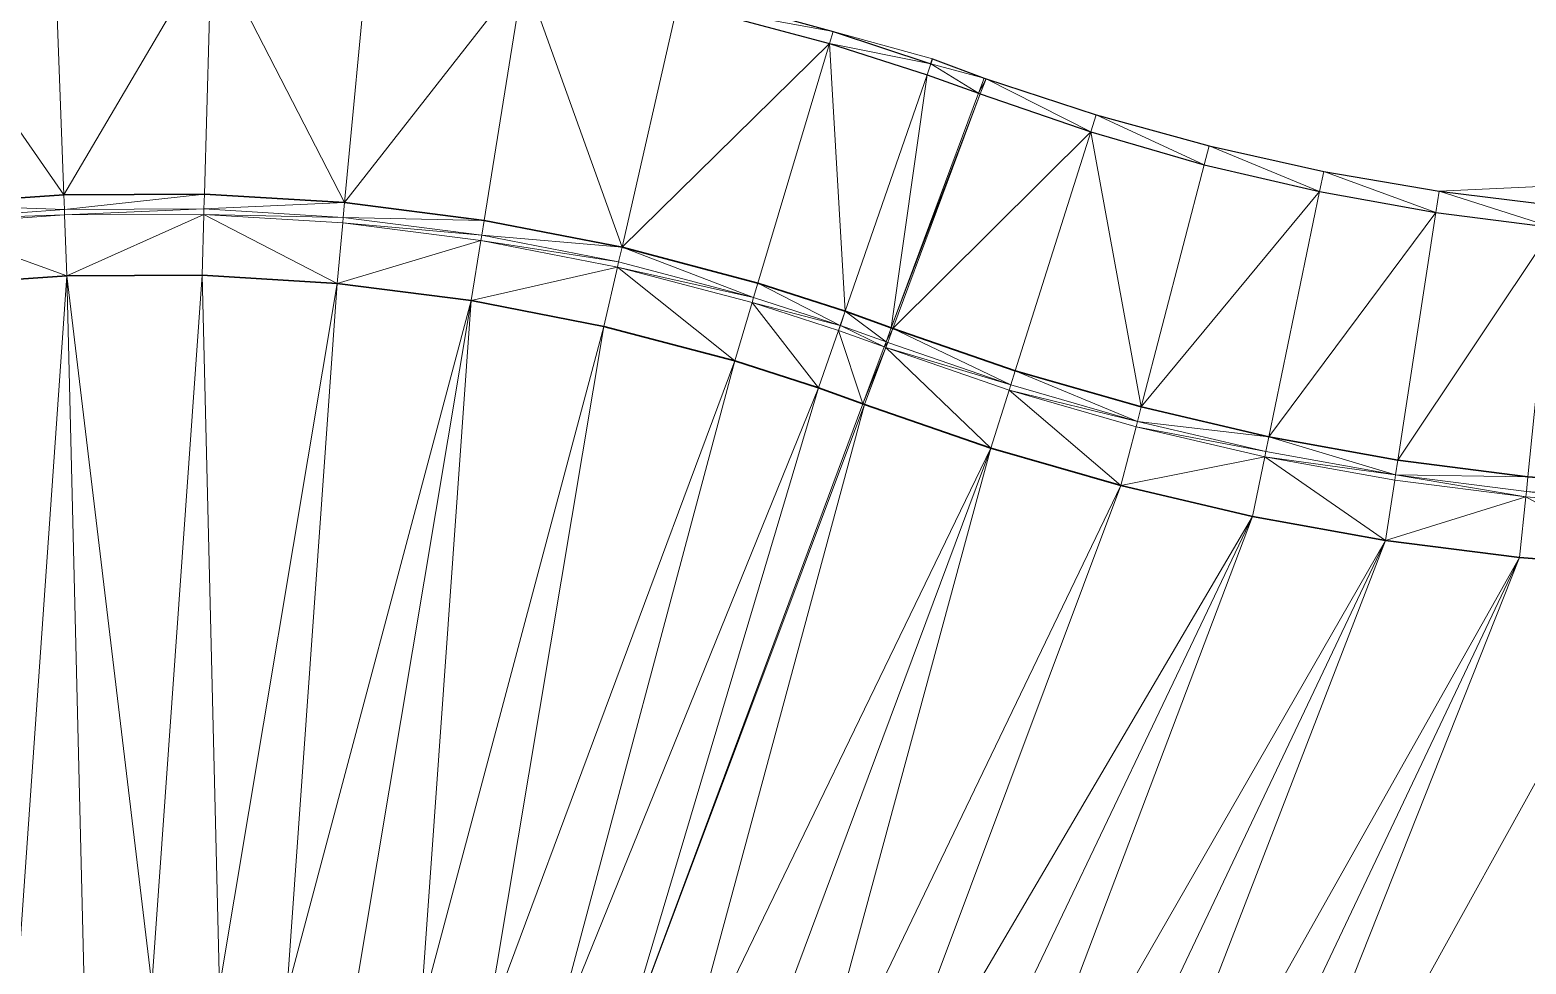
# Model space of a CAD drawing. Header units: metres. Extents: x 246428 to 246884, y 7418966 to 7419490.
# Drawn here: x 246526.7 to 246537.76, y 7419392.73 to 7419399.64 of the extents above; entities that cross this region are included whole.
import ezdxf

# ---------------------------------------------------------------- set-up
doc = ezdxf.new("R2010")
doc.units = ezdxf.units.M
doc.linetypes.add('blank name', pattern=[0])
doc.linetypes.add('HIDDEN', pattern=[9.525, 6.35, -3.175])
doc.layers.add('_12D_UNMAPPED', color=7, linetype='Continuous')
doc.layers.add('BATTER', color=250, linetype='HIDDEN', lineweight=25)
for name, color, linetype, lineweight, true_color in [('KERB_BACK', 7, 'Continuous', 35, 0x5fd2ff), ('KERB_LINE', 7, 'Continuous', 18, 0xb9b9b9), ('KERB_LIP', 7, 'Continuous', 35, 0x5fd2ff), ('KERB_TOP', 7, 'Continuous', 18, 0xb9b9b9)]:
    doc.layers.add(name, color=color, linetype=linetype, lineweight=lineweight, true_color=true_color)

msp = doc.modelspace()

# ---------------------------------------------------------------- linework, layer by layer
at = {"layer": '_12D_UNMAPPED', "color": 3, "linetype": 'blank name', "lineweight": 0}
for points in [[(246526.95, 7419398.417, 31.642), (246525.723, 7419400.185, 31.608), (246526.881, 7419400.266, 31.623)], [(246526.95, 7419398.417, 31.642), (246526.881, 7419400.266, 31.623), (246528.041, 7419400.271, 31.638)], [(246527.989, 7419398.422, 31.657), (246526.95, 7419398.417, 31.642), (246528.041, 7419400.271, 31.638)], [(246529.026, 7419398.359, 31.672), (246527.989, 7419398.422, 31.657), (246528.041, 7419400.271, 31.638)], [(246529.026, 7419398.359, 31.672), (246528.041, 7419400.271, 31.638), (246529.2, 7419400.2, 31.653)], [(246526.95, 7419398.417, 31.642), (246525.913, 7419398.345, 31.627), (246525.723, 7419400.185, 31.608)], [(246529.026, 7419398.359, 31.672), (246529.2, 7419400.2, 31.653), (246530.351, 7419400.054, 31.668)], [(246530.057, 7419398.227, 31.687), (246529.026, 7419398.359, 31.672), (246530.351, 7419400.054, 31.668)], [(246531.077, 7419398.029, 31.702), (246530.057, 7419398.227, 31.687), (246530.351, 7419400.054, 31.668)], [(246531.077, 7419398.029, 31.702), (246530.351, 7419400.054, 31.668), (246531.49, 7419399.832, 31.683)], [(246531.49, 7419399.832, 31.683), (246531.513, 7419399.932, 31.658), (246532.638, 7419399.623, 31.676)], [(246531.077, 7419398.029, 31.702), (246531.49, 7419399.832, 31.683), (246532.612, 7419399.536, 31.698)], [(246532.612, 7419399.536, 31.698), (246531.49, 7419399.832, 31.683), (246532.638, 7419399.623, 31.676)], [(246532.612, 7419399.536, 31.698), (246532.638, 7419399.623, 31.676), (246533.36, 7419399.384, 31.687)], [(246533.36, 7419399.384, 31.687), (246532.638, 7419399.623, 31.676), (246533.373, 7419399.421, 31.687)], [(246532.082, 7419397.764, 31.717), (246531.077, 7419398.029, 31.702), (246532.612, 7419399.536, 31.698)], [(246532.726, 7419397.556, 31.727), (246532.082, 7419397.764, 31.717), (246532.612, 7419399.536, 31.698)], [(246533.332, 7419399.304, 31.708), (246532.612, 7419399.536, 31.698), (246533.36, 7419399.384, 31.687)], [(246532.726, 7419397.556, 31.727), (246532.612, 7419399.536, 31.698), (246533.332, 7419399.304, 31.708)], [(246533.332, 7419399.304, 31.708), (246533.332, 7419399.304, 31.708), (246533.36, 7419399.384, 31.687)], [(246533.712, 7419399.167, 31.713), (246533.332, 7419399.304, 31.708), (246533.36, 7419399.384, 31.687)], [(246533.36, 7419399.384, 31.687), (246533.373, 7419399.421, 31.687), (246533.754, 7419399.28, 31.693)], [(246533.712, 7419399.167, 31.713), (246533.36, 7419399.384, 31.687), (246533.754, 7419399.28, 31.693)], [(246532.727, 7419397.556, 31.727), (246532.726, 7419397.556, 31.727), (246533.332, 7419399.304, 31.708)], [(246533.067, 7419397.433, 31.732), (246532.727, 7419397.556, 31.727), (246533.332, 7419399.304, 31.708)], [(246532.727, 7419397.556, 31.727), (246533.332, 7419399.304, 31.708), (246533.332, 7419399.304, 31.708)], [(246533.067, 7419397.433, 31.732), (246533.332, 7419399.304, 31.708), (246533.712, 7419399.167, 31.713)], [(246533.712, 7419399.167, 31.713), (246533.754, 7419399.28, 31.693), (246533.769, 7419399.275, 31.693)], [(246533.726, 7419399.162, 31.713), (246533.712, 7419399.167, 31.713), (246533.769, 7419399.275, 31.693)], [(246534.542, 7419398.881, 31.728), (246533.726, 7419399.162, 31.713), (246533.769, 7419399.275, 31.693)], [(246533.769, 7419399.275, 31.693), (246533.754, 7419399.28, 31.693), (246534.582, 7419399.008, 31.706)], [(246534.542, 7419398.881, 31.728), (246533.769, 7419399.275, 31.693), (246534.582, 7419399.008, 31.706)], [(246533.067, 7419397.433, 31.732), (246533.712, 7419399.167, 31.713), (246533.726, 7419399.162, 31.713)], [(246533.08, 7419397.429, 31.732), (246533.067, 7419397.433, 31.732), (246533.726, 7419399.162, 31.713)], [(246533.08, 7419397.429, 31.732), (246533.726, 7419399.162, 31.713), (246534.542, 7419398.881, 31.728)], [(246535.382, 7419398.639, 31.743), (246534.542, 7419398.881, 31.728), (246534.582, 7419399.008, 31.706)], [(246535.382, 7419398.639, 31.743), (246534.582, 7419399.008, 31.706), (246535.419, 7419398.778, 31.719)], [(246533.984, 7419397.117, 31.747), (246533.08, 7419397.429, 31.732), (246534.542, 7419398.881, 31.728)], [(246534.915, 7419396.849, 31.762), (246533.984, 7419397.117, 31.747), (246534.542, 7419398.881, 31.728)], [(246534.915, 7419396.849, 31.762), (246534.542, 7419398.881, 31.728), (246535.382, 7419398.639, 31.743)], [(246536.234, 7419398.44, 31.758), (246535.382, 7419398.639, 31.743), (246535.419, 7419398.778, 31.719)], [(246536.234, 7419398.44, 31.758), (246535.419, 7419398.778, 31.719), (246536.265, 7419398.59, 31.733)], [(246537.978, 7419398.337, 31.761), (246537.118, 7419398.443, 31.747), (246543.122, 7419398.721, 31.832)], [(246534.915, 7419396.849, 31.762), (246535.382, 7419398.639, 31.743), (246536.234, 7419398.44, 31.758)], [(246537.094, 7419398.285, 31.773), (246536.234, 7419398.44, 31.758), (246536.265, 7419398.59, 31.733)], [(246537.094, 7419398.285, 31.773), (246536.265, 7419398.59, 31.733), (246537.118, 7419398.443, 31.747)], [(246526.954, 7419398.307, 31.642), (246525.913, 7419398.345, 31.627), (246526.95, 7419398.417, 31.642)], [(246526.954, 7419398.307, 31.642), (246526.95, 7419398.417, 31.642), (246527.989, 7419398.422, 31.657)], [(246527.986, 7419398.312, 31.657), (246526.954, 7419398.307, 31.642), (246527.989, 7419398.422, 31.657)], [(246527.986, 7419398.312, 31.657), (246527.989, 7419398.422, 31.657), (246529.026, 7419398.359, 31.672)], [(246535.859, 7419396.628, 31.777), (246534.915, 7419396.849, 31.762), (246536.234, 7419398.44, 31.758)], [(246535.859, 7419396.628, 31.777), (246536.234, 7419398.44, 31.758), (246537.094, 7419398.285, 31.773)], [(246537.961, 7419398.174, 31.788), (246537.094, 7419398.285, 31.773), (246537.118, 7419398.443, 31.747)], [(246537.961, 7419398.174, 31.788), (246537.118, 7419398.443, 31.747), (246537.978, 7419398.337, 31.761)], [(246526.954, 7419398.307, 31.642), (246525.925, 7419398.235, 31.627), (246525.913, 7419398.345, 31.627)], [(246526.955, 7419398.268, 31.492), (246525.925, 7419398.235, 31.627), (246526.954, 7419398.307, 31.642)], [(246526.955, 7419398.268, 31.492), (246525.929, 7419398.196, 31.477), (246525.925, 7419398.235, 31.627)], [(246526.972, 7419397.818, 31.517), (246525.929, 7419398.196, 31.477), (246526.955, 7419398.268, 31.492)], [(246526.955, 7419398.268, 31.492), (246526.954, 7419398.307, 31.642), (246527.986, 7419398.312, 31.657)], [(246527.985, 7419398.272, 31.507), (246526.955, 7419398.268, 31.492), (246527.986, 7419398.312, 31.657)], [(246526.972, 7419397.818, 31.517), (246526.955, 7419398.268, 31.492), (246527.985, 7419398.272, 31.507)], [(246527.972, 7419397.822, 31.532), (246526.972, 7419397.818, 31.517), (246527.985, 7419398.272, 31.507)], [(246528.97, 7419397.761, 31.547), (246527.972, 7419397.822, 31.532), (246527.985, 7419398.272, 31.507)], [(246527.985, 7419398.272, 31.507), (246527.986, 7419398.312, 31.657), (246529.016, 7419398.249, 31.672)], [(246528.97, 7419397.761, 31.547), (246527.985, 7419398.272, 31.507), (246529.012, 7419398.209, 31.522)], [(246529.012, 7419398.209, 31.522), (246527.985, 7419398.272, 31.507), (246529.016, 7419398.249, 31.672)], [(246529.016, 7419398.249, 31.672), (246527.986, 7419398.312, 31.657), (246529.026, 7419398.359, 31.672)], [(246529.016, 7419398.249, 31.672), (246529.026, 7419398.359, 31.672), (246530.057, 7419398.227, 31.687)], [(246536.813, 7419396.456, 31.792), (246535.859, 7419396.628, 31.777), (246537.094, 7419398.285, 31.773)], [(246536.813, 7419396.456, 31.792), (246537.094, 7419398.285, 31.773), (246537.961, 7419398.174, 31.788)], [(246526.972, 7419397.818, 31.517), (246525.975, 7419397.748, 31.502), (246525.929, 7419398.196, 31.477)], [(246528.97, 7419397.761, 31.547), (246529.012, 7419398.209, 31.522), (246530.033, 7419398.079, 31.537)], [(246529.012, 7419398.209, 31.522), (246529.016, 7419398.249, 31.672), (246530.04, 7419398.119, 31.687)], [(246530.033, 7419398.079, 31.537), (246529.012, 7419398.209, 31.522), (246530.04, 7419398.119, 31.687)], [(246530.04, 7419398.119, 31.687), (246529.016, 7419398.249, 31.672), (246530.057, 7419398.227, 31.687)], [(246530.04, 7419398.119, 31.687), (246530.057, 7419398.227, 31.687), (246531.077, 7419398.029, 31.702)], [(246537.774, 7419396.333, 31.807), (246536.813, 7419396.456, 31.792), (246537.961, 7419398.174, 31.788)], [(246529.962, 7419397.635, 31.562), (246528.97, 7419397.761, 31.547), (246530.033, 7419398.079, 31.537)], [(246529.962, 7419397.635, 31.562), (246530.033, 7419398.079, 31.537), (246531.044, 7419397.882, 31.552)], [(246530.033, 7419398.079, 31.537), (246530.04, 7419398.119, 31.687), (246531.052, 7419397.921, 31.702)], [(246531.044, 7419397.882, 31.552), (246530.033, 7419398.079, 31.537), (246531.052, 7419397.921, 31.702)], [(246531.052, 7419397.921, 31.702), (246530.04, 7419398.119, 31.687), (246531.077, 7419398.029, 31.702)], [(246531.044, 7419397.882, 31.552), (246531.052, 7419397.921, 31.702), (246532.05, 7419397.658, 31.717)], [(246532.05, 7419397.658, 31.717), (246531.052, 7419397.921, 31.702), (246531.077, 7419398.029, 31.702)], [(246532.05, 7419397.658, 31.717), (246531.077, 7419398.029, 31.702), (246532.082, 7419397.764, 31.717)], [(246526.602, 7419392.534, 31.565), (246525.975, 7419397.748, 31.502), (246526.972, 7419397.818, 31.517)], [(246527.101, 7419392.569, 31.575), (246526.602, 7419392.534, 31.565), (246526.972, 7419397.818, 31.517)], [(246527.6, 7419392.578, 31.585), (246526.972, 7419397.818, 31.517), (246527.972, 7419397.822, 31.532)], [(246527.6, 7419392.578, 31.585), (246527.101, 7419392.569, 31.575), (246526.972, 7419397.818, 31.517)], [(246528.1, 7419392.563, 31.595), (246527.6, 7419392.578, 31.585), (246527.972, 7419397.822, 31.532)], [(246528.1, 7419392.563, 31.595), (246527.972, 7419397.822, 31.532), (246528.97, 7419397.761, 31.547)], [(246530.943, 7419397.444, 31.577), (246529.962, 7419397.635, 31.562), (246531.044, 7419397.882, 31.552)], [(246531.91, 7419397.189, 31.592), (246530.943, 7419397.444, 31.577), (246531.044, 7419397.882, 31.552)], [(246532.039, 7419397.62, 31.567), (246531.044, 7419397.882, 31.552), (246532.05, 7419397.658, 31.717)], [(246531.91, 7419397.189, 31.592), (246531.044, 7419397.882, 31.552), (246532.039, 7419397.62, 31.567)], [(246528.598, 7419392.522, 31.605), (246528.1, 7419392.563, 31.595), (246528.97, 7419397.761, 31.547)], [(246528.598, 7419392.522, 31.605), (246528.97, 7419397.761, 31.547), (246529.962, 7419397.635, 31.562)], [(246532.69, 7419397.452, 31.727), (246532.05, 7419397.658, 31.717), (246532.082, 7419397.764, 31.717)], [(246532.69, 7419397.452, 31.727), (246532.082, 7419397.764, 31.717), (246532.726, 7419397.556, 31.727)], [(246529.094, 7419392.457, 31.615), (246528.598, 7419392.522, 31.605), (246529.962, 7419397.635, 31.562)], [(246529.586, 7419392.367, 31.625), (246529.094, 7419392.457, 31.615), (246529.962, 7419397.635, 31.562)], [(246529.586, 7419392.367, 31.625), (246529.962, 7419397.635, 31.562), (246530.943, 7419397.444, 31.577)], [(246532.53, 7419396.989, 31.602), (246531.91, 7419397.189, 31.592), (246532.039, 7419397.62, 31.567)], [(246532.039, 7419397.62, 31.567), (246532.05, 7419397.658, 31.717), (246532.69, 7419397.452, 31.727)], [(246532.677, 7419397.414, 31.577), (246532.039, 7419397.62, 31.567), (246532.69, 7419397.452, 31.727)], [(246532.53, 7419396.989, 31.602), (246532.039, 7419397.62, 31.567), (246532.677, 7419397.414, 31.577)], [(246532.691, 7419397.452, 31.727), (246532.69, 7419397.452, 31.727), (246532.726, 7419397.556, 31.727)], [(246533.029, 7419397.33, 31.732), (246532.691, 7419397.452, 31.727), (246532.727, 7419397.556, 31.727)], [(246532.691, 7419397.452, 31.727), (246532.726, 7419397.556, 31.727), (246532.727, 7419397.556, 31.727)], [(246533.029, 7419397.33, 31.732), (246532.727, 7419397.556, 31.727), (246533.067, 7419397.433, 31.732)], [(246530.072, 7419392.252, 31.635), (246529.586, 7419392.367, 31.625), (246530.943, 7419397.444, 31.577)], [(246530.072, 7419392.252, 31.635), (246530.943, 7419397.444, 31.577), (246531.91, 7419397.189, 31.592)], [(246532.53, 7419396.989, 31.602), (246532.53, 7419396.989, 31.602), (246532.677, 7419397.414, 31.577)], [(246532.53, 7419396.989, 31.602), (246532.677, 7419397.414, 31.577), (246532.677, 7419397.414, 31.577)], [(246532.858, 7419396.871, 31.607), (246532.53, 7419396.989, 31.602), (246532.677, 7419397.414, 31.577)], [(246532.677, 7419397.414, 31.577), (246532.677, 7419397.414, 31.577), (246532.69, 7419397.452, 31.727)], [(246532.677, 7419397.414, 31.577), (246532.69, 7419397.452, 31.727), (246532.691, 7419397.452, 31.727)], [(246533.015, 7419397.293, 31.582), (246532.677, 7419397.414, 31.577), (246532.691, 7419397.452, 31.727)], [(246532.858, 7419396.871, 31.607), (246532.677, 7419397.414, 31.577), (246533.015, 7419397.293, 31.582)], [(246533.015, 7419397.293, 31.582), (246532.691, 7419397.452, 31.727), (246533.029, 7419397.33, 31.732)], [(246533.029, 7419397.33, 31.732), (246533.067, 7419397.433, 31.732), (246533.08, 7419397.429, 31.732)], [(246533.041, 7419397.326, 31.732), (246533.029, 7419397.33, 31.732), (246533.08, 7419397.429, 31.732)], [(246533.951, 7419397.012, 31.747), (246533.041, 7419397.326, 31.732), (246533.08, 7419397.429, 31.732)], [(246533.951, 7419397.012, 31.747), (246533.08, 7419397.429, 31.732), (246533.984, 7419397.117, 31.747)], [(246532.858, 7419396.871, 31.607), (246533.015, 7419397.293, 31.582), (246533.027, 7419397.288, 31.582)], [(246532.87, 7419396.866, 31.607), (246532.858, 7419396.871, 31.607), (246533.027, 7419397.288, 31.582)], [(246533.803, 7419396.545, 31.622), (246532.87, 7419396.866, 31.607), (246533.027, 7419397.288, 31.582)], [(246533.015, 7419397.293, 31.582), (246533.029, 7419397.33, 31.732), (246533.041, 7419397.326, 31.732)], [(246533.027, 7419397.288, 31.582), (246533.015, 7419397.293, 31.582), (246533.041, 7419397.326, 31.732)], [(246533.027, 7419397.288, 31.582), (246533.041, 7419397.326, 31.732), (246533.951, 7419397.012, 31.747)], [(246533.803, 7419396.545, 31.622), (246533.027, 7419397.288, 31.582), (246533.939, 7419396.974, 31.597)], [(246533.939, 7419396.974, 31.597), (246533.027, 7419397.288, 31.582), (246533.951, 7419397.012, 31.747)], [(246530.553, 7419392.114, 31.645), (246530.072, 7419392.252, 31.635), (246531.91, 7419397.189, 31.592)], [(246530.553, 7419392.114, 31.645), (246531.91, 7419397.189, 31.592), (246532.53, 7419396.989, 31.602)], [(246534.888, 7419396.742, 31.762), (246533.951, 7419397.012, 31.747), (246533.984, 7419397.117, 31.747)], [(246534.888, 7419396.742, 31.762), (246533.984, 7419397.117, 31.747), (246534.915, 7419396.849, 31.762)], [(246531.026, 7419391.951, 31.655), (246530.553, 7419392.114, 31.645), (246532.53, 7419396.989, 31.602)], [(246531.026, 7419391.951, 31.655), (246532.53, 7419396.989, 31.602), (246532.858, 7419396.871, 31.607)], [(246531.026, 7419391.951, 31.655), (246532.53, 7419396.989, 31.602), (246532.53, 7419396.989, 31.602)], [(246534.764, 7419396.268, 31.637), (246533.803, 7419396.545, 31.622), (246533.939, 7419396.974, 31.597)], [(246533.939, 7419396.974, 31.597), (246533.951, 7419397.012, 31.747), (246534.888, 7419396.742, 31.762)], [(246534.764, 7419396.268, 31.637), (246533.939, 7419396.974, 31.597), (246534.877, 7419396.703, 31.612)], [(246534.877, 7419396.703, 31.612), (246533.939, 7419396.974, 31.597), (246534.888, 7419396.742, 31.762)], [(246531.026, 7419391.951, 31.655), (246532.858, 7419396.871, 31.607), (246532.87, 7419396.866, 31.607)], [(246531.49, 7419391.765, 31.665), (246531.026, 7419391.951, 31.655), (246532.87, 7419396.866, 31.607)], [(246531.49, 7419391.765, 31.665), (246532.87, 7419396.866, 31.607), (246533.803, 7419396.545, 31.622)], [(246534.888, 7419396.742, 31.762), (246534.915, 7419396.849, 31.762), (246535.859, 7419396.628, 31.777)], [(246534.877, 7419396.703, 31.612), (246534.888, 7419396.742, 31.762), (246535.837, 7419396.52, 31.777)], [(246535.837, 7419396.52, 31.777), (246534.888, 7419396.742, 31.762), (246535.859, 7419396.628, 31.777)], [(246534.764, 7419396.268, 31.637), (246534.877, 7419396.703, 31.612), (246535.829, 7419396.481, 31.627)], [(246535.829, 7419396.481, 31.627), (246534.877, 7419396.703, 31.612), (246535.837, 7419396.52, 31.777)], [(246536.796, 7419396.347, 31.792), (246535.837, 7419396.52, 31.777), (246535.859, 7419396.628, 31.777)], [(246536.796, 7419396.347, 31.792), (246535.859, 7419396.628, 31.777), (246536.813, 7419396.456, 31.792)], [(246531.944, 7419391.556, 31.675), (246531.49, 7419391.765, 31.665), (246533.803, 7419396.545, 31.622)], [(246532.387, 7419391.325, 31.685), (246531.944, 7419391.556, 31.675), (246533.803, 7419396.545, 31.622)], [(246532.387, 7419391.325, 31.685), (246533.803, 7419396.545, 31.622), (246534.764, 7419396.268, 31.637)], [(246535.829, 7419396.481, 31.627), (246535.837, 7419396.52, 31.777), (246536.796, 7419396.347, 31.792)], [(246535.738, 7419396.04, 31.652), (246534.764, 7419396.268, 31.637), (246535.829, 7419396.481, 31.627)], [(246536.722, 7419395.863, 31.667), (246535.738, 7419396.04, 31.652), (246535.829, 7419396.481, 31.627)], [(246536.722, 7419395.863, 31.667), (246535.829, 7419396.481, 31.627), (246536.79, 7419396.308, 31.642)], [(246536.79, 7419396.308, 31.642), (246535.829, 7419396.481, 31.627), (246536.796, 7419396.347, 31.792)], [(246536.796, 7419396.347, 31.792), (246536.813, 7419396.456, 31.792), (246537.774, 7419396.333, 31.807)], [(246532.818, 7419391.072, 31.695), (246532.387, 7419391.325, 31.685), (246534.764, 7419396.268, 31.637)], [(246532.818, 7419391.072, 31.695), (246534.764, 7419396.268, 31.637), (246535.738, 7419396.04, 31.652)], [(246536.722, 7419395.863, 31.667), (246536.79, 7419396.308, 31.642), (246537.759, 7419396.184, 31.657)], [(246537.759, 7419396.184, 31.657), (246536.79, 7419396.308, 31.642), (246536.796, 7419396.347, 31.792)], [(246537.759, 7419396.184, 31.657), (246536.796, 7419396.347, 31.792), (246537.763, 7419396.224, 31.807)], [(246537.763, 7419396.224, 31.807), (246536.796, 7419396.347, 31.792), (246537.774, 7419396.333, 31.807)], [(246537.713, 7419395.737, 31.682), (246536.722, 7419395.863, 31.667), (246537.759, 7419396.184, 31.657)], [(246538.71, 7419395.661, 31.697), (246537.713, 7419395.737, 31.682), (246537.759, 7419396.184, 31.657)], [(246538.733, 7419396.11, 31.672), (246537.759, 7419396.184, 31.657), (246537.763, 7419396.224, 31.807)], [(246538.71, 7419395.661, 31.697), (246537.759, 7419396.184, 31.657), (246538.733, 7419396.11, 31.672)], [(246533.236, 7419390.797, 31.705), (246532.818, 7419391.072, 31.695), (246535.738, 7419396.04, 31.652)], [(246533.64, 7419390.502, 31.715), (246533.236, 7419390.797, 31.705), (246535.738, 7419396.04, 31.652)], [(246533.64, 7419390.502, 31.715), (246535.738, 7419396.04, 31.652), (246536.722, 7419395.863, 31.667)], [(246534.028, 7419390.188, 31.725), (246533.64, 7419390.502, 31.715), (246536.722, 7419395.863, 31.667)], [(246534.4, 7419389.854, 31.735), (246534.028, 7419390.188, 31.725), (246536.722, 7419395.863, 31.667)], [(246534.4, 7419389.854, 31.735), (246536.722, 7419395.863, 31.667), (246537.713, 7419395.737, 31.682)], [(246534.755, 7419389.502, 31.745), (246534.4, 7419389.854, 31.735), (246537.713, 7419395.737, 31.682)], [(246535.092, 7419389.133, 31.755), (246534.755, 7419389.502, 31.745), (246537.713, 7419395.737, 31.682)], [(246535.092, 7419389.133, 31.755), (246537.713, 7419395.737, 31.682), (246538.71, 7419395.661, 31.697)], [(246541.321, 7419389.224, 31.833), (246535.092, 7419389.133, 31.755), (246538.71, 7419395.661, 31.697)]]:
    msp.add_3dface(points, dxfattribs=at)
at = {"layer": 'BATTER'}
for points in [[(246525.701, 7419400.399, 31.555), (246526.874, 7419400.453, 31.577), (246528.046, 7419400.432, 31.598), (246529.213, 7419400.338, 31.619), (246530.37, 7419400.171, 31.639), (246531.513, 7419399.932, 31.658), (246532.638, 7419399.623, 31.676), (246533.36, 7419399.384, 31.687), (246533.373, 7419399.421, 31.687), (246533.754, 7419399.28, 31.693), (246533.769, 7419399.275, 31.693), (246534.582, 7419399.008, 31.706), (246535.419, 7419398.778, 31.719), (246536.265, 7419398.59, 31.733), (246537.118, 7419398.443, 31.747), (246537.978, 7419398.337, 31.761), (246538.841, 7419398.272, 31.776), (246539.707, 7419398.25, 31.791), (246540.572, 7419398.272, 31.806), (246541.431, 7419398.382, 31.814), (246542.282, 7419398.532, 31.823), (246543.122, 7419398.721, 31.832), (246543.951, 7419398.951, 31.841), (246544.766, 7419399.219, 31.851)], [(246525.723, 7419400.185, 31.608), (246526.881, 7419400.266, 31.623), (246528.041, 7419400.271, 31.638), (246529.2, 7419400.2, 31.653), (246530.351, 7419400.054, 31.668), (246531.49, 7419399.832, 31.683), (246532.612, 7419399.536, 31.698), (246533.332, 7419399.304, 31.708), (246533.332, 7419399.304, 31.708), (246533.712, 7419399.167, 31.713), (246533.726, 7419399.162, 31.713), (246534.542, 7419398.881, 31.728), (246535.382, 7419398.639, 31.743), (246536.234, 7419398.44, 31.758), (246537.094, 7419398.285, 31.773), (246537.961, 7419398.174, 31.788), (246538.833, 7419398.108, 31.803), (246539.707, 7419398.087, 31.818), (246540.581, 7419398.11, 31.833), (246541.453, 7419398.178, 31.848), (246542.319, 7419398.291, 31.863), (246543.18, 7419398.448, 31.878), (246544.03, 7419398.649, 31.893), (246544.87, 7419398.894, 31.908)]]:
    msp.add_polyline3d(points, dxfattribs=at)
at = {"layer": 'KERB_BACK'}
msp.add_polyline3d([(246525.913, 7419398.345, 31.627), (246526.95, 7419398.417, 31.642), (246527.989, 7419398.422, 31.657), (246529.026, 7419398.359, 31.672), (246530.057, 7419398.227, 31.687), (246531.077, 7419398.029, 31.702), (246532.082, 7419397.764, 31.717), (246532.726, 7419397.556, 31.727), (246532.727, 7419397.556, 31.727), (246533.067, 7419397.433, 31.732), (246533.08, 7419397.429, 31.732), (246533.984, 7419397.117, 31.747), (246534.915, 7419396.849, 31.762), (246535.859, 7419396.628, 31.777), (246536.813, 7419396.456, 31.792), (246537.774, 7419396.333, 31.807), (246538.74, 7419396.26, 31.822), (246539.709, 7419396.237, 31.837), (246540.678, 7419396.263, 31.852), (246541.644, 7419396.338, 31.867), (246542.605, 7419396.463, 31.882), (246543.559, 7419396.638, 31.897), (246544.502, 7419396.86, 31.912), (246545.432, 7419397.131, 31.927)], dxfattribs=at)
at = {"layer": 'KERB_LINE'}
msp.add_polyline3d([(246525.929, 7419398.196, 31.477), (246526.955, 7419398.268, 31.492), (246527.985, 7419398.272, 31.507), (246529.012, 7419398.209, 31.522), (246530.033, 7419398.079, 31.537), (246531.044, 7419397.882, 31.552), (246532.039, 7419397.62, 31.567), (246532.677, 7419397.414, 31.577), (246532.677, 7419397.414, 31.577), (246533.015, 7419397.293, 31.582), (246533.027, 7419397.288, 31.582), (246533.939, 7419396.974, 31.597), (246534.877, 7419396.703, 31.612), (246535.829, 7419396.481, 31.627), (246536.79, 7419396.308, 31.642), (246537.759, 7419396.184, 31.657), (246538.733, 7419396.11, 31.672), (246539.709, 7419396.087, 31.687), (246540.686, 7419396.113, 31.702), (246541.66, 7419396.189, 31.717), (246542.628, 7419396.315, 31.732), (246543.589, 7419396.491, 31.747), (246544.54, 7419396.715, 31.762), (246545.478, 7419396.988, 31.777)], dxfattribs=at)
at = {"layer": 'KERB_LIP'}
msp.add_polyline3d([(246525.975, 7419397.748, 31.502), (246526.972, 7419397.818, 31.517), (246527.972, 7419397.822, 31.532), (246528.97, 7419397.761, 31.547), (246529.962, 7419397.635, 31.562), (246530.943, 7419397.444, 31.577), (246531.91, 7419397.189, 31.592), (246532.53, 7419396.989, 31.602), (246532.53, 7419396.989, 31.602), (246532.858, 7419396.871, 31.607), (246532.87, 7419396.866, 31.607), (246533.803, 7419396.545, 31.622), (246534.764, 7419396.268, 31.637), (246535.738, 7419396.04, 31.652), (246536.722, 7419395.863, 31.667), (246537.713, 7419395.737, 31.682), (246538.71, 7419395.661, 31.697), (246539.71, 7419395.637, 31.712), (246540.71, 7419395.663, 31.727), (246541.706, 7419395.741, 31.742), (246542.698, 7419395.871, 31.757), (246543.682, 7419396.05, 31.772), (246544.655, 7419396.28, 31.787), (246545.615, 7419396.56, 31.802)], dxfattribs=at)
at = {"layer": 'KERB_TOP'}
msp.add_polyline3d([(246525.925, 7419398.235, 31.627), (246526.954, 7419398.307, 31.642), (246527.986, 7419398.312, 31.657), (246529.016, 7419398.249, 31.672), (246530.04, 7419398.119, 31.687), (246531.052, 7419397.921, 31.702), (246532.05, 7419397.658, 31.717), (246532.69, 7419397.452, 31.727), (246532.691, 7419397.452, 31.727), (246533.029, 7419397.33, 31.732), (246533.041, 7419397.326, 31.732), (246533.951, 7419397.012, 31.747), (246534.888, 7419396.742, 31.762), (246535.837, 7419396.52, 31.777), (246536.796, 7419396.347, 31.792), (246537.763, 7419396.224, 31.807), (246538.735, 7419396.15, 31.822), (246539.709, 7419396.127, 31.837), (246540.684, 7419396.153, 31.852), (246541.656, 7419396.229, 31.867), (246542.622, 7419396.355, 31.882), (246543.581, 7419396.53, 31.897), (246544.53, 7419396.754, 31.912), (246545.466, 7419397.026, 31.927)], dxfattribs=at)

doc.saveas('drawing.dxf')
